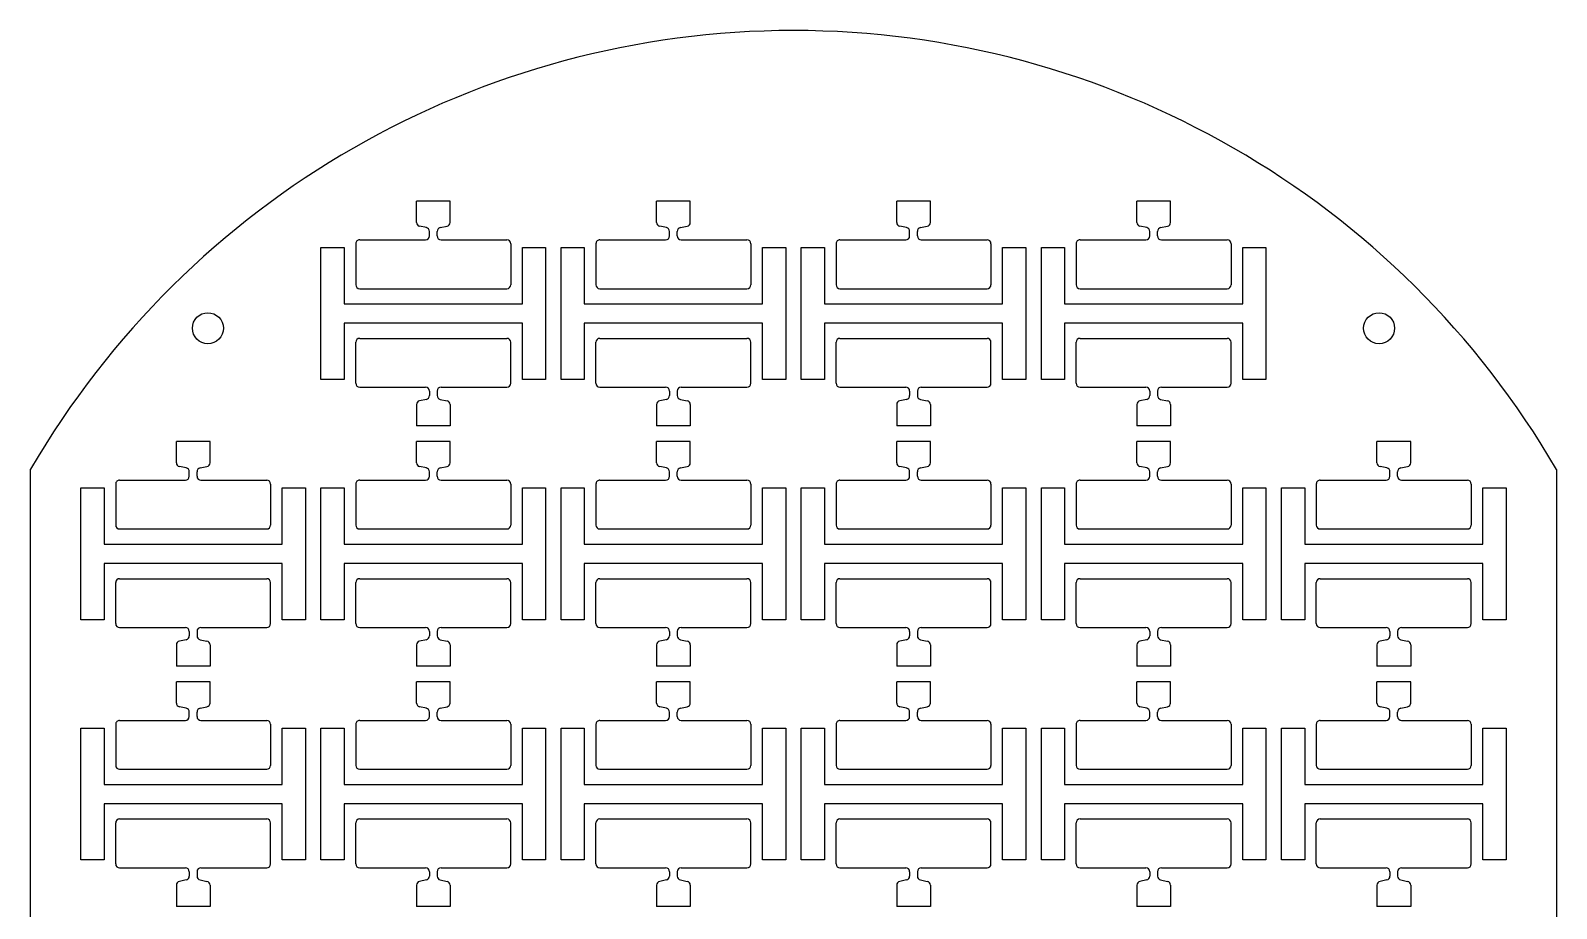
# Model space of a CAD drawing. Header units: millimetres. Extents: x 2005 to 2202, y 1694 to 1922.
# Drawn here: x 2005.4 to 2202.4, y 1808.5 to 1921.7 of the extents above; entities that cross this region are included whole.
import ezdxf

# ---------------------------------------------------------------- set-up
doc = ezdxf.new("R2010")
doc.units = ezdxf.units.MM
for name, color, linetype in [('mask_hole', 80, 'Continuous'), ('mask_outline', 10, 'Continuous'), ('mask_stencil', 30, 'Continuous')]:
    doc.layers.add(name, color=color, linetype=linetype)

msp = doc.modelspace()

# ---------------------------------------------------------------- linework, layer by layer
at = {"layer": 'mask_hole'}
for centre in [(2028.29, 1883.33), (2179.49, 1883.33)]:
    msp.add_circle(centre, 2, dxfattribs=at)
at = {"layer": 'mask_outline'}
for p, q in [((2005.39, 1750.33), (2005.39, 1865.13)), ((2202.39, 1865.11), (2202.39, 1750.34))]:
    msp.add_line(p, q, dxfattribs=at)
msp.add_arc((2103.89, 1807.73), 114, 30.2232, 149.7686, dxfattribs=at)
at = {"layer": 'mask_stencil'}
for p, q in [((2059.57, 1899.73), (2055.22, 1899.73)), ((2055.22, 1896.98), (2055.22, 1899.73)), ((2059.57, 1896.98), (2059.57, 1899.73)), ((2090.57, 1899.73), (2086.22, 1899.73)), ((2086.22, 1896.98), (2086.22, 1899.73)), ((2090.57, 1896.98), (2090.57, 1899.73)), ((2121.57, 1899.73), (2117.22, 1899.73)), ((2117.22, 1896.98), (2117.22, 1899.73)), ((2121.57, 1896.98), (2121.57, 1899.73)), ((2152.57, 1899.73), (2148.22, 1899.73)), ((2148.22, 1896.98), (2148.22, 1899.73)), ((2152.57, 1896.98), (2152.57, 1899.73)), ((2056.5, 1896.31), (2055.62, 1896.49)), ((2056.89, 1895.23), (2056.89, 1895.82)), ((2057.89, 1895.23), (2057.89, 1895.82)), ((2058.29, 1896.31), (2059.17, 1896.49)), ((2087.5, 1896.31), (2086.62, 1896.49)), ((2087.89, 1895.23), (2087.89, 1895.82)), ((2088.89, 1895.23), (2088.89, 1895.82)), ((2089.29, 1896.31), (2090.17, 1896.49)), ((2118.5, 1896.31), (2117.62, 1896.49)), ((2118.89, 1895.23), (2118.89, 1895.82)), ((2119.89, 1895.23), (2119.89, 1895.82)), ((2120.29, 1896.31), (2121.17, 1896.49)), ((2149.5, 1896.31), (2148.62, 1896.49)), ((2149.89, 1895.23), (2149.89, 1895.82)), ((2150.89, 1895.23), (2150.89, 1895.82)), ((2151.29, 1896.31), (2152.17, 1896.49)), ((2042.89, 1893.73), (2045.89, 1893.73)), ((2042.89, 1876.73), (2042.89, 1893.73)), ((2045.89, 1893.73), (2045.89, 1886.48)), ((2047.39, 1894.23), (2047.39, 1888.93)), ((2047.89, 1894.73), (2056.39, 1894.73)), ((2058.39, 1894.73), (2066.89, 1894.73)), ((2067.39, 1894.23), (2067.39, 1888.93)), ((2068.89, 1886.48), (2068.89, 1893.73)), ((2068.89, 1893.73), (2071.89, 1893.73)), ((2071.89, 1893.73), (2071.89, 1876.73)), ((2073.89, 1893.73), (2076.89, 1893.73)), ((2073.89, 1876.73), (2073.89, 1893.73)), ((2076.89, 1893.73), (2076.89, 1886.48)), ((2078.39, 1894.23), (2078.39, 1888.93)), ((2078.89, 1894.73), (2087.39, 1894.73)), ((2089.39, 1894.73), (2097.89, 1894.73)), ((2098.39, 1894.23), (2098.39, 1888.93)), ((2099.89, 1886.48), (2099.89, 1893.73)), ((2099.89, 1893.73), (2102.89, 1893.73)), ((2102.89, 1893.73), (2102.89, 1876.73)), ((2104.89, 1893.73), (2107.89, 1893.73)), ((2104.89, 1876.73), (2104.89, 1893.73)), ((2107.89, 1893.73), (2107.89, 1886.48)), ((2109.39, 1894.23), (2109.39, 1888.93)), ((2109.89, 1894.73), (2118.39, 1894.73)), ((2120.39, 1894.73), (2128.89, 1894.73)), ((2129.39, 1894.23), (2129.39, 1888.93)), ((2130.89, 1886.48), (2130.89, 1893.73)), ((2130.89, 1893.73), (2133.89, 1893.73)), ((2133.89, 1893.73), (2133.89, 1876.73)), ((2135.89, 1893.73), (2138.89, 1893.73)), ((2135.89, 1876.73), (2135.89, 1893.73)), ((2138.89, 1893.73), (2138.89, 1886.48)), ((2140.39, 1894.23), (2140.39, 1888.93)), ((2140.89, 1894.73), (2149.39, 1894.73)), ((2151.39, 1894.73), (2159.89, 1894.73)), ((2160.39, 1894.23), (2160.39, 1888.93)), ((2161.89, 1886.48), (2161.89, 1893.73)), ((2161.89, 1893.73), (2164.89, 1893.73)), ((2164.89, 1893.73), (2164.89, 1876.73)), ((2047.89, 1888.43), (2066.89, 1888.43)), ((2078.89, 1888.43), (2097.89, 1888.43)), ((2109.89, 1888.43), (2128.89, 1888.43)), ((2140.89, 1888.43), (2159.89, 1888.43)), ((2045.89, 1886.48), (2068.89, 1886.48)), ((2076.89, 1886.48), (2099.89, 1886.48)), ((2107.89, 1886.48), (2130.89, 1886.48)), ((2138.89, 1886.48), (2161.89, 1886.48)), ((2068.89, 1883.98), (2045.89, 1883.98)), ((2045.89, 1883.98), (2045.89, 1876.73)), ((2068.89, 1876.73), (2068.89, 1883.98)), ((2099.89, 1883.98), (2076.89, 1883.98)), ((2076.89, 1883.98), (2076.89, 1876.73)), ((2099.89, 1876.73), (2099.89, 1883.98)), ((2130.89, 1883.98), (2107.89, 1883.98)), ((2107.89, 1883.98), (2107.89, 1876.73)), ((2130.89, 1876.73), (2130.89, 1883.98)), ((2161.89, 1883.98), (2138.89, 1883.98)), ((2138.89, 1883.98), (2138.89, 1876.73)), ((2161.89, 1876.73), (2161.89, 1883.98)), ((2047.39, 1876.22), (2047.39, 1881.52)), ((2047.89, 1882.02), (2066.89, 1882.02)), ((2067.39, 1876.22), (2067.39, 1881.52)), ((2078.39, 1876.22), (2078.39, 1881.52)), ((2078.89, 1882.02), (2097.89, 1882.02)), ((2098.39, 1876.22), (2098.39, 1881.52)), ((2109.39, 1876.22), (2109.39, 1881.52)), ((2109.89, 1882.02), (2128.89, 1882.02)), ((2129.39, 1876.22), (2129.39, 1881.52)), ((2140.39, 1876.22), (2140.39, 1881.52)), ((2140.89, 1882.02), (2159.89, 1882.02)), ((2160.39, 1876.22), (2160.39, 1881.52)), ((2045.89, 1876.73), (2042.89, 1876.73)), ((2047.89, 1875.72), (2056.39, 1875.72)), ((2058.39, 1875.72), (2066.89, 1875.72)), ((2071.89, 1876.73), (2068.89, 1876.73)), ((2076.89, 1876.73), (2073.89, 1876.73)), ((2078.89, 1875.72), (2087.39, 1875.72)), ((2089.39, 1875.72), (2097.89, 1875.72)), ((2102.89, 1876.73), (2099.89, 1876.73)), ((2107.89, 1876.73), (2104.89, 1876.73)), ((2109.89, 1875.72), (2118.39, 1875.72)), ((2120.39, 1875.72), (2128.89, 1875.72)), ((2133.89, 1876.73), (2130.89, 1876.73)), ((2138.89, 1876.73), (2135.89, 1876.73)), ((2140.89, 1875.72), (2149.39, 1875.72)), ((2151.39, 1875.72), (2159.89, 1875.72)), ((2164.89, 1876.73), (2161.89, 1876.73)), ((2055.22, 1873.48), (2055.22, 1870.73)), ((2056.5, 1874.15), (2055.62, 1873.97)), ((2056.89, 1875.22), (2056.89, 1874.64)), ((2057.89, 1875.22), (2057.89, 1874.64)), ((2058.29, 1874.15), (2059.17, 1873.97)), ((2059.57, 1873.48), (2059.57, 1870.73)), ((2086.22, 1873.48), (2086.22, 1870.73)), ((2087.5, 1874.15), (2086.62, 1873.97)), ((2087.89, 1875.22), (2087.89, 1874.64)), ((2088.89, 1875.22), (2088.89, 1874.64)), ((2089.29, 1874.15), (2090.17, 1873.97)), ((2090.57, 1873.48), (2090.57, 1870.73)), ((2117.22, 1873.48), (2117.22, 1870.73)), ((2118.5, 1874.15), (2117.62, 1873.97)), ((2118.89, 1875.22), (2118.89, 1874.64)), ((2119.89, 1875.22), (2119.89, 1874.64)), ((2120.29, 1874.15), (2121.17, 1873.97)), ((2121.57, 1873.48), (2121.57, 1870.73)), ((2148.22, 1873.48), (2148.22, 1870.73)), ((2149.5, 1874.15), (2148.62, 1873.97)), ((2149.89, 1875.22), (2149.89, 1874.64)), ((2150.89, 1875.22), (2150.89, 1874.64)), ((2151.29, 1874.15), (2152.17, 1873.97)), ((2152.57, 1873.48), (2152.57, 1870.73)), ((2059.57, 1870.73), (2055.22, 1870.73)), ((2090.57, 1870.73), (2086.22, 1870.73)), ((2121.57, 1870.73), (2117.22, 1870.73)), ((2152.57, 1870.73), (2148.22, 1870.73)), ((2028.57, 1868.73), (2024.22, 1868.73)), ((2024.22, 1865.98), (2024.22, 1868.73)), ((2028.57, 1865.98), (2028.57, 1868.73)), ((2059.57, 1868.73), (2055.22, 1868.73)), ((2055.22, 1865.98), (2055.22, 1868.73)), ((2059.57, 1865.98), (2059.57, 1868.73)), ((2090.57, 1868.73), (2086.22, 1868.73)), ((2086.22, 1865.98), (2086.22, 1868.73)), ((2090.57, 1865.98), (2090.57, 1868.73)), ((2121.57, 1868.73), (2117.22, 1868.73)), ((2117.22, 1865.98), (2117.22, 1868.73)), ((2121.57, 1865.98), (2121.57, 1868.73)), ((2152.57, 1868.73), (2148.22, 1868.73)), ((2148.22, 1865.98), (2148.22, 1868.73)), ((2152.57, 1865.98), (2152.57, 1868.73)), ((2183.57, 1868.73), (2179.22, 1868.73)), ((2179.22, 1865.98), (2179.22, 1868.73)), ((2183.57, 1865.98), (2183.57, 1868.73)), ((2016.89, 1863.73), (2025.39, 1863.73)), ((2025.5, 1865.31), (2024.62, 1865.49)), ((2025.89, 1864.23), (2025.89, 1864.82)), ((2026.89, 1864.23), (2026.89, 1864.82)), ((2027.29, 1865.31), (2028.17, 1865.49)), ((2027.39, 1863.73), (2035.89, 1863.73)), ((2047.89, 1863.73), (2056.39, 1863.73)), ((2056.5, 1865.31), (2055.62, 1865.49)), ((2056.89, 1864.23), (2056.89, 1864.82)), ((2057.89, 1864.23), (2057.89, 1864.82)), ((2058.29, 1865.31), (2059.17, 1865.49)), ((2058.39, 1863.73), (2066.89, 1863.73)), ((2078.89, 1863.73), (2087.39, 1863.73)), ((2087.5, 1865.31), (2086.62, 1865.49)), ((2087.89, 1864.23), (2087.89, 1864.82)), ((2088.89, 1864.23), (2088.89, 1864.82)), ((2089.29, 1865.31), (2090.17, 1865.49)), ((2089.39, 1863.73), (2097.89, 1863.73)), ((2109.89, 1863.73), (2118.39, 1863.73)), ((2118.5, 1865.31), (2117.62, 1865.49)), ((2118.89, 1864.23), (2118.89, 1864.82)), ((2119.89, 1864.23), (2119.89, 1864.82)), ((2120.29, 1865.31), (2121.17, 1865.49)), ((2120.39, 1863.73), (2128.89, 1863.73)), ((2140.89, 1863.73), (2149.39, 1863.73)), ((2149.5, 1865.31), (2148.62, 1865.49)), ((2149.89, 1864.23), (2149.89, 1864.82)), ((2150.89, 1864.23), (2150.89, 1864.82)), ((2151.29, 1865.31), (2152.17, 1865.49)), ((2151.39, 1863.73), (2159.89, 1863.73)), ((2171.89, 1863.73), (2180.39, 1863.73)), ((2180.5, 1865.31), (2179.62, 1865.49)), ((2180.89, 1864.23), (2180.89, 1864.82)), ((2181.89, 1864.23), (2181.89, 1864.82)), ((2182.29, 1865.31), (2183.17, 1865.49)), ((2182.39, 1863.73), (2190.89, 1863.73)), ((2011.89, 1862.73), (2014.89, 1862.73)), ((2011.89, 1845.73), (2011.89, 1862.73)), ((2014.89, 1862.73), (2014.89, 1855.48)), ((2016.39, 1863.23), (2016.39, 1857.93)), ((2036.39, 1863.23), (2036.39, 1857.93)), ((2037.89, 1855.48), (2037.89, 1862.73)), ((2037.89, 1862.73), (2040.89, 1862.73)), ((2040.89, 1862.73), (2040.89, 1845.73)), ((2042.89, 1862.73), (2045.89, 1862.73)), ((2042.89, 1845.73), (2042.89, 1862.73)), ((2045.89, 1862.73), (2045.89, 1855.48)), ((2047.39, 1863.23), (2047.39, 1857.93)), ((2067.39, 1863.23), (2067.39, 1857.93)), ((2068.89, 1855.48), (2068.89, 1862.73)), ((2068.89, 1862.73), (2071.89, 1862.73)), ((2071.89, 1862.73), (2071.89, 1845.73)), ((2073.89, 1862.73), (2076.89, 1862.73)), ((2073.89, 1845.73), (2073.89, 1862.73)), ((2076.89, 1862.73), (2076.89, 1855.48)), ((2078.39, 1863.23), (2078.39, 1857.93)), ((2098.39, 1863.23), (2098.39, 1857.93)), ((2099.89, 1855.48), (2099.89, 1862.73)), ((2099.89, 1862.73), (2102.89, 1862.73)), ((2102.89, 1862.73), (2102.89, 1845.73)), ((2104.89, 1862.73), (2107.89, 1862.73)), ((2104.89, 1845.73), (2104.89, 1862.73)), ((2107.89, 1862.73), (2107.89, 1855.48)), ((2109.39, 1863.23), (2109.39, 1857.93)), ((2129.39, 1863.23), (2129.39, 1857.93)), ((2130.89, 1855.48), (2130.89, 1862.73)), ((2130.89, 1862.73), (2133.89, 1862.73)), ((2133.89, 1862.73), (2133.89, 1845.73)), ((2135.89, 1862.73), (2138.89, 1862.73)), ((2135.89, 1845.73), (2135.89, 1862.73)), ((2138.89, 1862.73), (2138.89, 1855.48)), ((2140.39, 1863.23), (2140.39, 1857.93)), ((2160.39, 1863.23), (2160.39, 1857.93)), ((2161.89, 1855.48), (2161.89, 1862.73)), ((2161.89, 1862.73), (2164.89, 1862.73)), ((2164.89, 1862.73), (2164.89, 1845.73)), ((2166.89, 1862.73), (2169.89, 1862.73)), ((2166.89, 1845.73), (2166.89, 1862.73)), ((2169.89, 1862.73), (2169.89, 1855.48)), ((2171.39, 1863.23), (2171.39, 1857.93)), ((2191.39, 1863.23), (2191.39, 1857.93)), ((2192.89, 1855.48), (2192.89, 1862.73)), ((2192.89, 1862.73), (2195.89, 1862.73)), ((2195.89, 1862.73), (2195.89, 1845.73)), ((2016.89, 1857.43), (2035.89, 1857.43)), ((2047.89, 1857.43), (2066.89, 1857.43)), ((2078.89, 1857.43), (2097.89, 1857.43)), ((2109.89, 1857.43), (2128.89, 1857.43)), ((2140.89, 1857.43), (2159.89, 1857.43)), ((2171.89, 1857.43), (2190.89, 1857.43)), ((2014.89, 1855.48), (2037.89, 1855.48)), ((2045.89, 1855.48), (2068.89, 1855.48)), ((2076.89, 1855.48), (2099.89, 1855.48)), ((2107.89, 1855.48), (2130.89, 1855.48)), ((2138.89, 1855.48), (2161.89, 1855.48)), ((2169.89, 1855.48), (2192.89, 1855.48)), ((2037.89, 1852.98), (2014.89, 1852.98)), ((2014.89, 1852.98), (2014.89, 1845.73)), ((2037.89, 1845.73), (2037.89, 1852.98)), ((2068.89, 1852.98), (2045.89, 1852.98)), ((2045.89, 1852.98), (2045.89, 1845.73)), ((2068.89, 1845.73), (2068.89, 1852.98)), ((2099.89, 1852.98), (2076.89, 1852.98)), ((2076.89, 1852.98), (2076.89, 1845.73)), ((2099.89, 1845.73), (2099.89, 1852.98)), ((2130.89, 1852.98), (2107.89, 1852.98)), ((2107.89, 1852.98), (2107.89, 1845.73)), ((2130.89, 1845.73), (2130.89, 1852.98)), ((2161.89, 1852.98), (2138.89, 1852.98)), ((2138.89, 1852.98), (2138.89, 1845.73)), ((2161.89, 1845.73), (2161.89, 1852.98)), ((2192.89, 1852.98), (2169.89, 1852.98)), ((2169.89, 1852.98), (2169.89, 1845.73)), ((2192.89, 1845.73), (2192.89, 1852.98)), ((2016.39, 1845.22), (2016.39, 1850.52)), ((2016.89, 1851.02), (2035.89, 1851.02)), ((2036.39, 1845.22), (2036.39, 1850.52)), ((2047.39, 1845.22), (2047.39, 1850.52)), ((2047.89, 1851.02), (2066.89, 1851.02)), ((2067.39, 1845.22), (2067.39, 1850.52)), ((2078.39, 1845.22), (2078.39, 1850.52)), ((2078.89, 1851.02), (2097.89, 1851.02)), ((2098.39, 1845.22), (2098.39, 1850.52)), ((2109.39, 1845.22), (2109.39, 1850.52)), ((2109.89, 1851.02), (2128.89, 1851.02)), ((2129.39, 1845.22), (2129.39, 1850.52)), ((2140.39, 1845.22), (2140.39, 1850.52)), ((2140.89, 1851.02), (2159.89, 1851.02)), ((2160.39, 1845.22), (2160.39, 1850.52)), ((2171.39, 1845.22), (2171.39, 1850.52)), ((2171.89, 1851.02), (2190.89, 1851.02)), ((2191.39, 1845.22), (2191.39, 1850.52)), ((2014.89, 1845.73), (2011.89, 1845.73)), ((2016.89, 1844.72), (2025.39, 1844.72)), ((2025.89, 1844.22), (2025.89, 1843.64)), ((2026.89, 1844.22), (2026.89, 1843.64)), ((2027.39, 1844.72), (2035.89, 1844.72)), ((2040.89, 1845.73), (2037.89, 1845.73)), ((2045.89, 1845.73), (2042.89, 1845.73)), ((2047.89, 1844.72), (2056.39, 1844.72)), ((2056.89, 1844.22), (2056.89, 1843.64)), ((2057.89, 1844.22), (2057.89, 1843.64)), ((2058.39, 1844.72), (2066.89, 1844.72)), ((2071.89, 1845.73), (2068.89, 1845.73)), ((2076.89, 1845.73), (2073.89, 1845.73)), ((2078.89, 1844.72), (2087.39, 1844.72)), ((2087.89, 1844.22), (2087.89, 1843.64)), ((2088.89, 1844.22), (2088.89, 1843.64)), ((2089.39, 1844.72), (2097.89, 1844.72)), ((2102.89, 1845.73), (2099.89, 1845.73)), ((2107.89, 1845.73), (2104.89, 1845.73)), ((2109.89, 1844.72), (2118.39, 1844.72)), ((2118.89, 1844.22), (2118.89, 1843.64)), ((2119.89, 1844.22), (2119.89, 1843.64)), ((2120.39, 1844.72), (2128.89, 1844.72)), ((2133.89, 1845.73), (2130.89, 1845.73)), ((2138.89, 1845.73), (2135.89, 1845.73)), ((2140.89, 1844.72), (2149.39, 1844.72)), ((2149.89, 1844.22), (2149.89, 1843.64)), ((2150.89, 1844.22), (2150.89, 1843.64)), ((2151.39, 1844.72), (2159.89, 1844.72)), ((2164.89, 1845.73), (2161.89, 1845.73)), ((2169.89, 1845.73), (2166.89, 1845.73)), ((2171.89, 1844.72), (2180.39, 1844.72)), ((2180.89, 1844.22), (2180.89, 1843.64)), ((2181.89, 1844.22), (2181.89, 1843.64)), ((2182.39, 1844.72), (2190.89, 1844.72)), ((2195.89, 1845.73), (2192.89, 1845.73)), ((2024.22, 1842.48), (2024.22, 1839.73)), ((2025.5, 1843.15), (2024.62, 1842.97)), ((2027.29, 1843.15), (2028.17, 1842.97)), ((2028.57, 1842.48), (2028.57, 1839.73)), ((2055.22, 1842.48), (2055.22, 1839.73)), ((2056.5, 1843.15), (2055.62, 1842.97)), ((2058.29, 1843.15), (2059.17, 1842.97)), ((2059.57, 1842.48), (2059.57, 1839.73)), ((2086.22, 1842.48), (2086.22, 1839.73)), ((2087.5, 1843.15), (2086.62, 1842.97)), ((2089.29, 1843.15), (2090.17, 1842.97)), ((2090.57, 1842.48), (2090.57, 1839.73)), ((2117.22, 1842.48), (2117.22, 1839.73)), ((2118.5, 1843.15), (2117.62, 1842.97)), ((2120.29, 1843.15), (2121.17, 1842.97)), ((2121.57, 1842.48), (2121.57, 1839.73)), ((2148.22, 1842.48), (2148.22, 1839.73)), ((2149.5, 1843.15), (2148.62, 1842.97)), ((2151.29, 1843.15), (2152.17, 1842.97)), ((2152.57, 1842.48), (2152.57, 1839.73)), ((2179.22, 1842.48), (2179.22, 1839.73)), ((2180.5, 1843.15), (2179.62, 1842.97)), ((2182.29, 1843.15), (2183.17, 1842.97)), ((2183.57, 1842.48), (2183.57, 1839.73)), ((2028.57, 1839.73), (2024.22, 1839.73)), ((2059.57, 1839.73), (2055.22, 1839.73)), ((2090.57, 1839.73), (2086.22, 1839.73)), ((2121.57, 1839.73), (2117.22, 1839.73)), ((2152.57, 1839.73), (2148.22, 1839.73)), ((2183.57, 1839.73), (2179.22, 1839.73)), ((2028.57, 1837.73), (2024.22, 1837.73)), ((2024.22, 1834.98), (2024.22, 1837.73)), ((2028.57, 1834.98), (2028.57, 1837.73)), ((2059.57, 1837.73), (2055.22, 1837.73)), ((2055.22, 1834.98), (2055.22, 1837.73)), ((2059.57, 1834.98), (2059.57, 1837.73)), ((2090.57, 1837.73), (2086.22, 1837.73)), ((2086.22, 1834.98), (2086.22, 1837.73)), ((2090.57, 1834.98), (2090.57, 1837.73)), ((2121.57, 1837.73), (2117.22, 1837.73)), ((2117.22, 1834.98), (2117.22, 1837.73)), ((2121.57, 1834.98), (2121.57, 1837.73)), ((2152.57, 1837.73), (2148.22, 1837.73)), ((2148.22, 1834.98), (2148.22, 1837.73)), ((2152.57, 1834.98), (2152.57, 1837.73)), ((2183.57, 1837.73), (2179.22, 1837.73)), ((2179.22, 1834.98), (2179.22, 1837.73)), ((2183.57, 1834.98), (2183.57, 1837.73)), ((2025.5, 1834.31), (2024.62, 1834.49)), ((2027.29, 1834.31), (2028.17, 1834.49)), ((2056.5, 1834.31), (2055.62, 1834.49)), ((2058.29, 1834.31), (2059.17, 1834.49)), ((2087.5, 1834.31), (2086.62, 1834.49)), ((2089.29, 1834.31), (2090.17, 1834.49)), ((2118.5, 1834.31), (2117.62, 1834.49)), ((2120.29, 1834.31), (2121.17, 1834.49)), ((2149.5, 1834.31), (2148.62, 1834.49)), ((2151.29, 1834.31), (2152.17, 1834.49)), ((2180.5, 1834.31), (2179.62, 1834.49)), ((2182.29, 1834.31), (2183.17, 1834.49)), ((2016.39, 1832.23), (2016.39, 1826.93)), ((2016.89, 1832.73), (2025.39, 1832.73)), ((2025.89, 1833.23), (2025.89, 1833.82)), ((2026.89, 1833.23), (2026.89, 1833.82)), ((2027.39, 1832.73), (2035.89, 1832.73)), ((2036.39, 1832.23), (2036.39, 1826.93)), ((2047.39, 1832.23), (2047.39, 1826.93)), ((2047.89, 1832.73), (2056.39, 1832.73)), ((2056.89, 1833.23), (2056.89, 1833.82)), ((2057.89, 1833.23), (2057.89, 1833.82)), ((2058.39, 1832.73), (2066.89, 1832.73)), ((2067.39, 1832.23), (2067.39, 1826.93)), ((2078.39, 1832.23), (2078.39, 1826.93)), ((2078.89, 1832.73), (2087.39, 1832.73)), ((2087.89, 1833.23), (2087.89, 1833.82)), ((2088.89, 1833.23), (2088.89, 1833.82)), ((2089.39, 1832.73), (2097.89, 1832.73)), ((2098.39, 1832.23), (2098.39, 1826.93)), ((2109.39, 1832.23), (2109.39, 1826.93)), ((2109.89, 1832.73), (2118.39, 1832.73)), ((2118.89, 1833.23), (2118.89, 1833.82)), ((2119.89, 1833.23), (2119.89, 1833.82)), ((2120.39, 1832.73), (2128.89, 1832.73)), ((2129.39, 1832.23), (2129.39, 1826.93)), ((2140.39, 1832.23), (2140.39, 1826.93)), ((2140.89, 1832.73), (2149.39, 1832.73)), ((2149.89, 1833.23), (2149.89, 1833.82)), ((2150.89, 1833.23), (2150.89, 1833.82)), ((2151.39, 1832.73), (2159.89, 1832.73)), ((2160.39, 1832.23), (2160.39, 1826.93)), ((2171.39, 1832.23), (2171.39, 1826.93)), ((2171.89, 1832.73), (2180.39, 1832.73)), ((2180.89, 1833.23), (2180.89, 1833.82)), ((2181.89, 1833.23), (2181.89, 1833.82)), ((2182.39, 1832.73), (2190.89, 1832.73)), ((2191.39, 1832.23), (2191.39, 1826.93)), ((2011.89, 1831.73), (2014.89, 1831.73)), ((2011.89, 1814.73), (2011.89, 1831.73)), ((2014.89, 1831.73), (2014.89, 1824.48)), ((2037.89, 1824.48), (2037.89, 1831.73)), ((2037.89, 1831.73), (2040.89, 1831.73)), ((2040.89, 1831.73), (2040.89, 1814.73)), ((2042.89, 1831.73), (2045.89, 1831.73)), ((2042.89, 1814.73), (2042.89, 1831.73)), ((2045.89, 1831.73), (2045.89, 1824.48)), ((2068.89, 1824.48), (2068.89, 1831.73)), ((2068.89, 1831.73), (2071.89, 1831.73)), ((2071.89, 1831.73), (2071.89, 1814.73)), ((2073.89, 1831.73), (2076.89, 1831.73)), ((2073.89, 1814.73), (2073.89, 1831.73)), ((2076.89, 1831.73), (2076.89, 1824.48)), ((2099.89, 1824.48), (2099.89, 1831.73)), ((2099.89, 1831.73), (2102.89, 1831.73)), ((2102.89, 1831.73), (2102.89, 1814.73)), ((2104.89, 1831.73), (2107.89, 1831.73)), ((2104.89, 1814.73), (2104.89, 1831.73)), ((2107.89, 1831.73), (2107.89, 1824.48)), ((2130.89, 1824.48), (2130.89, 1831.73)), ((2130.89, 1831.73), (2133.89, 1831.73)), ((2133.89, 1831.73), (2133.89, 1814.73)), ((2135.89, 1831.73), (2138.89, 1831.73)), ((2135.89, 1814.73), (2135.89, 1831.73)), ((2138.89, 1831.73), (2138.89, 1824.48)), ((2161.89, 1824.48), (2161.89, 1831.73)), ((2161.89, 1831.73), (2164.89, 1831.73)), ((2164.89, 1831.73), (2164.89, 1814.73)), ((2166.89, 1831.73), (2169.89, 1831.73)), ((2166.89, 1814.73), (2166.89, 1831.73)), ((2169.89, 1831.73), (2169.89, 1824.48)), ((2192.89, 1824.48), (2192.89, 1831.73)), ((2192.89, 1831.73), (2195.89, 1831.73)), ((2195.89, 1831.73), (2195.89, 1814.73)), ((2016.89, 1826.43), (2035.89, 1826.43)), ((2047.89, 1826.43), (2066.89, 1826.43)), ((2078.89, 1826.43), (2097.89, 1826.43)), ((2109.89, 1826.43), (2128.89, 1826.43)), ((2140.89, 1826.43), (2159.89, 1826.43)), ((2171.89, 1826.43), (2190.89, 1826.43)), ((2014.89, 1824.48), (2037.89, 1824.48)), ((2045.89, 1824.48), (2068.89, 1824.48)), ((2076.89, 1824.48), (2099.89, 1824.48)), ((2107.89, 1824.48), (2130.89, 1824.48)), ((2138.89, 1824.48), (2161.89, 1824.48)), ((2169.89, 1824.48), (2192.89, 1824.48)), ((2037.89, 1821.98), (2014.89, 1821.98)), ((2014.89, 1821.98), (2014.89, 1814.73)), ((2037.89, 1814.73), (2037.89, 1821.98)), ((2068.89, 1821.98), (2045.89, 1821.98)), ((2045.89, 1821.98), (2045.89, 1814.73)), ((2068.89, 1814.73), (2068.89, 1821.98)), ((2099.89, 1821.98), (2076.89, 1821.98)), ((2076.89, 1821.98), (2076.89, 1814.73)), ((2099.89, 1814.73), (2099.89, 1821.98)), ((2130.89, 1821.98), (2107.89, 1821.98)), ((2107.89, 1821.98), (2107.89, 1814.73)), ((2130.89, 1814.73), (2130.89, 1821.98)), ((2161.89, 1821.98), (2138.89, 1821.98)), ((2138.89, 1821.98), (2138.89, 1814.73)), ((2161.89, 1814.73), (2161.89, 1821.98)), ((2192.89, 1821.98), (2169.89, 1821.98)), ((2169.89, 1821.98), (2169.89, 1814.73)), ((2192.89, 1814.73), (2192.89, 1821.98)), ((2016.39, 1814.22), (2016.39, 1819.52)), ((2016.89, 1820.02), (2035.89, 1820.02)), ((2036.39, 1814.22), (2036.39, 1819.52)), ((2047.39, 1814.22), (2047.39, 1819.52)), ((2047.89, 1820.02), (2066.89, 1820.02)), ((2067.39, 1814.22), (2067.39, 1819.52)), ((2078.39, 1814.22), (2078.39, 1819.52)), ((2078.89, 1820.02), (2097.89, 1820.02)), ((2098.39, 1814.22), (2098.39, 1819.52)), ((2109.39, 1814.22), (2109.39, 1819.52)), ((2109.89, 1820.02), (2128.89, 1820.02)), ((2129.39, 1814.22), (2129.39, 1819.52)), ((2140.39, 1814.22), (2140.39, 1819.52)), ((2140.89, 1820.02), (2159.89, 1820.02)), ((2160.39, 1814.22), (2160.39, 1819.52)), ((2171.39, 1814.22), (2171.39, 1819.52)), ((2171.89, 1820.02), (2190.89, 1820.02)), ((2191.39, 1814.22), (2191.39, 1819.52)), ((2014.89, 1814.73), (2011.89, 1814.73)), ((2040.89, 1814.73), (2037.89, 1814.73)), ((2045.89, 1814.73), (2042.89, 1814.73)), ((2071.89, 1814.73), (2068.89, 1814.73)), ((2076.89, 1814.73), (2073.89, 1814.73)), ((2102.89, 1814.73), (2099.89, 1814.73)), ((2107.89, 1814.73), (2104.89, 1814.73)), ((2133.89, 1814.73), (2130.89, 1814.73)), ((2138.89, 1814.73), (2135.89, 1814.73)), ((2164.89, 1814.73), (2161.89, 1814.73)), ((2169.89, 1814.73), (2166.89, 1814.73)), ((2195.89, 1814.73), (2192.89, 1814.73)), ((2016.89, 1813.72), (2025.39, 1813.72)), ((2025.89, 1813.22), (2025.89, 1812.64)), ((2026.89, 1813.22), (2026.89, 1812.64)), ((2027.39, 1813.72), (2035.89, 1813.72)), ((2047.89, 1813.72), (2056.39, 1813.72)), ((2056.89, 1813.22), (2056.89, 1812.64)), ((2057.89, 1813.22), (2057.89, 1812.64)), ((2058.39, 1813.72), (2066.89, 1813.72)), ((2078.89, 1813.72), (2087.39, 1813.72)), ((2087.89, 1813.22), (2087.89, 1812.64)), ((2088.89, 1813.22), (2088.89, 1812.64)), ((2089.39, 1813.72), (2097.89, 1813.72)), ((2109.89, 1813.72), (2118.39, 1813.72)), ((2118.89, 1813.22), (2118.89, 1812.64)), ((2119.89, 1813.22), (2119.89, 1812.64)), ((2120.39, 1813.72), (2128.89, 1813.72)), ((2140.89, 1813.72), (2149.39, 1813.72)), ((2149.89, 1813.22), (2149.89, 1812.64)), ((2150.89, 1813.22), (2150.89, 1812.64)), ((2151.39, 1813.72), (2159.89, 1813.72)), ((2171.89, 1813.72), (2180.39, 1813.72)), ((2180.89, 1813.22), (2180.89, 1812.64)), ((2181.89, 1813.22), (2181.89, 1812.64)), ((2182.39, 1813.72), (2190.89, 1813.72)), ((2024.22, 1811.48), (2024.22, 1808.73)), ((2025.5, 1812.15), (2024.62, 1811.97)), ((2027.29, 1812.15), (2028.17, 1811.97)), ((2028.57, 1811.48), (2028.57, 1808.73)), ((2055.22, 1811.48), (2055.22, 1808.73)), ((2056.5, 1812.15), (2055.62, 1811.97)), ((2058.29, 1812.15), (2059.17, 1811.97)), ((2059.57, 1811.48), (2059.57, 1808.73)), ((2086.22, 1811.48), (2086.22, 1808.73)), ((2087.5, 1812.15), (2086.62, 1811.97)), ((2089.29, 1812.15), (2090.17, 1811.97)), ((2090.57, 1811.48), (2090.57, 1808.73)), ((2117.22, 1811.48), (2117.22, 1808.73)), ((2118.5, 1812.15), (2117.62, 1811.97)), ((2120.29, 1812.15), (2121.17, 1811.97)), ((2121.57, 1811.48), (2121.57, 1808.73)), ((2148.22, 1811.48), (2148.22, 1808.73)), ((2149.5, 1812.15), (2148.62, 1811.97)), ((2151.29, 1812.15), (2152.17, 1811.97)), ((2152.57, 1811.48), (2152.57, 1808.73)), ((2179.22, 1811.48), (2179.22, 1808.73)), ((2180.5, 1812.15), (2179.62, 1811.97)), ((2182.29, 1812.15), (2183.17, 1811.97)), ((2183.57, 1811.48), (2183.57, 1808.73)), ((2028.57, 1808.73), (2024.22, 1808.73)), ((2059.57, 1808.73), (2055.22, 1808.73)), ((2090.57, 1808.73), (2086.22, 1808.73)), ((2121.57, 1808.73), (2117.22, 1808.73)), ((2152.57, 1808.73), (2148.22, 1808.73)), ((2183.57, 1808.73), (2179.22, 1808.73))]:
    msp.add_line(p, q, dxfattribs=at)
for centre, start, end in [((2055.72, 1896.98), 179.9999, 258.3426), ((2056.39, 1895.23), 269.9999, 359.9999), ((2056.39, 1895.82), 359.9999, 78.3426), ((2058.39, 1895.82), 101.6571, 179.9986), ((2058.39, 1895.23), 179.9999, 269.9999), ((2059.07, 1896.98), 281.6571, 359.9999), ((2086.72, 1896.98), 179.9999, 258.3426), ((2087.39, 1895.23), 269.9999, 359.9999), ((2087.39, 1895.82), 359.9999, 78.3426), ((2089.39, 1895.82), 101.6571, 179.9986), ((2089.39, 1895.23), 179.9999, 269.9999), ((2090.07, 1896.98), 281.6571, 359.9999), ((2117.72, 1896.98), 179.9999, 258.3426), ((2118.39, 1895.23), 269.9999, 359.9999), ((2118.39, 1895.82), 359.9999, 78.3426), ((2120.39, 1895.82), 101.6571, 179.9986), ((2120.39, 1895.23), 179.9999, 269.9999), ((2121.07, 1896.98), 281.6571, 359.9999), ((2148.72, 1896.98), 179.9999, 258.3426), ((2149.39, 1895.23), 269.9999, 359.9999), ((2149.39, 1895.82), 359.9999, 78.3426), ((2151.39, 1895.82), 101.6571, 179.9986), ((2151.39, 1895.23), 179.9999, 269.9999), ((2152.07, 1896.98), 281.6571, 359.9999), ((2047.89, 1894.23), 89.9999, 179.9999), ((2066.89, 1894.23), 359.9999, 89.9999), ((2078.89, 1894.23), 89.9999, 179.9999), ((2097.89, 1894.23), 359.9999, 89.9999), ((2109.89, 1894.23), 89.9999, 179.9999), ((2128.89, 1894.23), 359.9999, 89.9999), ((2140.89, 1894.23), 89.9999, 179.9999), ((2159.89, 1894.23), 359.9999, 89.9999), ((2047.89, 1888.93), 179.9999, 269.9999), ((2066.89, 1888.93), 269.9999, 359.9999), ((2078.89, 1888.93), 179.9999, 269.9999), ((2097.89, 1888.93), 269.9999, 359.9999), ((2109.89, 1888.93), 179.9999, 269.9999), ((2128.89, 1888.93), 269.9999, 359.9999), ((2140.89, 1888.93), 179.9999, 269.9999), ((2159.89, 1888.93), 269.9999, 359.9999), ((2047.89, 1881.52), 90, 180), ((2066.89, 1881.52), 0, 90), ((2078.89, 1881.52), 90, 180), ((2097.89, 1881.52), 0, 90), ((2109.89, 1881.52), 90, 180), ((2128.89, 1881.52), 0, 90), ((2140.89, 1881.52), 90, 180), ((2159.89, 1881.52), 0, 90), ((2047.89, 1876.22), 180, 270), ((2056.39, 1875.22), 0, 90), ((2058.39, 1875.22), 90, 180), ((2066.89, 1876.22), 270, 0), ((2078.89, 1876.22), 180, 270), ((2087.39, 1875.22), 0, 90), ((2089.39, 1875.22), 90, 180), ((2097.89, 1876.22), 270, 0), ((2109.89, 1876.22), 180, 270), ((2118.39, 1875.22), 0, 90), ((2120.39, 1875.22), 90, 180), ((2128.89, 1876.22), 270, 0), ((2140.89, 1876.22), 180, 270), ((2149.39, 1875.22), 0, 90), ((2151.39, 1875.22), 90, 180), ((2159.89, 1876.22), 270, 0), ((2055.72, 1873.48), 101.6572, 180), ((2056.39, 1874.64), 281.6572, 0), ((2058.39, 1874.64), 180.0012, 258.3428), ((2059.07, 1873.48), 0, 78.3428), ((2086.72, 1873.48), 101.6572, 180), ((2087.39, 1874.64), 281.6572, 0), ((2089.39, 1874.64), 180.0012, 258.3428), ((2090.07, 1873.48), 0, 78.3428), ((2117.72, 1873.48), 101.6572, 180), ((2118.39, 1874.64), 281.6572, 0), ((2120.39, 1874.64), 180.0012, 258.3428), ((2121.07, 1873.48), 0, 78.3428), ((2148.72, 1873.48), 101.6572, 180), ((2149.39, 1874.64), 281.6572, 0), ((2151.39, 1874.64), 180.0012, 258.3428), ((2152.07, 1873.48), 0, 78.3428), ((2024.72, 1865.98), 179.9999, 258.3426), ((2028.07, 1865.98), 281.6571, 359.9999), ((2055.72, 1865.98), 179.9999, 258.3426), ((2059.07, 1865.98), 281.6571, 359.9999), ((2086.72, 1865.98), 179.9999, 258.3426), ((2090.07, 1865.98), 281.6571, 359.9999), ((2117.72, 1865.98), 179.9999, 258.3426), ((2121.07, 1865.98), 281.6571, 359.9999), ((2148.72, 1865.98), 179.9999, 258.3426), ((2152.07, 1865.98), 281.6571, 359.9999), ((2179.72, 1865.98), 179.9999, 258.3426), ((2183.07, 1865.98), 281.6571, 359.9999), ((2016.89, 1863.23), 89.9999, 179.9999), ((2025.39, 1864.23), 269.9999, 359.9999), ((2025.39, 1864.82), 359.9999, 78.3426), ((2027.39, 1864.82), 101.6571, 179.9986), ((2027.39, 1864.23), 179.9999, 269.9999), ((2035.89, 1863.23), 359.9999, 89.9999), ((2047.89, 1863.23), 89.9999, 179.9999), ((2056.39, 1864.23), 269.9999, 359.9999), ((2056.39, 1864.82), 359.9999, 78.3426), ((2058.39, 1864.82), 101.6571, 179.9986), ((2058.39, 1864.23), 179.9999, 269.9999), ((2066.89, 1863.23), 359.9999, 89.9999), ((2078.89, 1863.23), 89.9999, 179.9999), ((2087.39, 1864.23), 269.9999, 359.9999), ((2087.39, 1864.82), 359.9999, 78.3426), ((2089.39, 1864.82), 101.6571, 179.9986), ((2089.39, 1864.23), 179.9999, 269.9999), ((2097.89, 1863.23), 359.9999, 89.9999), ((2109.89, 1863.23), 89.9999, 179.9999), ((2118.39, 1864.23), 269.9999, 359.9999), ((2118.39, 1864.82), 359.9999, 78.3426), ((2120.39, 1864.82), 101.6571, 179.9986), ((2120.39, 1864.23), 179.9999, 269.9999), ((2128.89, 1863.23), 359.9999, 89.9999), ((2140.89, 1863.23), 89.9999, 179.9999), ((2149.39, 1864.23), 269.9999, 359.9999), ((2149.39, 1864.82), 359.9999, 78.3426), ((2151.39, 1864.82), 101.6571, 179.9986), ((2151.39, 1864.23), 179.9999, 269.9999), ((2159.89, 1863.23), 359.9999, 89.9999), ((2171.89, 1863.23), 89.9999, 179.9999), ((2180.39, 1864.23), 269.9999, 359.9999), ((2180.39, 1864.82), 359.9999, 78.3426), ((2182.39, 1864.82), 101.6571, 179.9986), ((2182.39, 1864.23), 179.9999, 269.9999), ((2190.89, 1863.23), 359.9999, 89.9999), ((2016.89, 1857.93), 179.9999, 269.9999), ((2035.89, 1857.93), 269.9999, 359.9999), ((2047.89, 1857.93), 179.9999, 269.9999), ((2066.89, 1857.93), 269.9999, 359.9999), ((2078.89, 1857.93), 179.9999, 269.9999), ((2097.89, 1857.93), 269.9999, 359.9999), ((2109.89, 1857.93), 179.9999, 269.9999), ((2128.89, 1857.93), 269.9999, 359.9999), ((2140.89, 1857.93), 179.9999, 269.9999), ((2159.89, 1857.93), 269.9999, 359.9999), ((2171.89, 1857.93), 179.9999, 269.9999), ((2190.89, 1857.93), 269.9999, 359.9999), ((2016.89, 1850.52), 90, 180), ((2035.89, 1850.52), 0, 90), ((2047.89, 1850.52), 90, 180), ((2066.89, 1850.52), 0, 90), ((2078.89, 1850.52), 90, 180), ((2097.89, 1850.52), 0, 90), ((2109.89, 1850.52), 90, 180), ((2128.89, 1850.52), 0, 90), ((2140.89, 1850.52), 90, 180), ((2159.89, 1850.52), 0, 90), ((2171.89, 1850.52), 90, 180), ((2190.89, 1850.52), 0, 90), ((2016.89, 1845.22), 180, 270), ((2025.39, 1844.22), 0, 90), ((2027.39, 1844.22), 90, 180), ((2035.89, 1845.22), 270, 0), ((2047.89, 1845.22), 180, 270), ((2056.39, 1844.22), 0, 90), ((2058.39, 1844.22), 90, 180), ((2066.89, 1845.22), 270, 0), ((2078.89, 1845.22), 180, 270), ((2087.39, 1844.22), 0, 90), ((2089.39, 1844.22), 90, 180), ((2097.89, 1845.22), 270, 0), ((2109.89, 1845.22), 180, 270), ((2118.39, 1844.22), 0, 90), ((2120.39, 1844.22), 90, 180), ((2128.89, 1845.22), 270, 0), ((2140.89, 1845.22), 180, 270), ((2149.39, 1844.22), 0, 90), ((2151.39, 1844.22), 90, 180), ((2159.89, 1845.22), 270, 0), ((2171.89, 1845.22), 180, 270), ((2180.39, 1844.22), 0, 90), ((2182.39, 1844.22), 90, 180), ((2190.89, 1845.22), 270, 0), ((2024.72, 1842.48), 101.6572, 180), ((2025.39, 1843.64), 281.6572, 0), ((2027.39, 1843.64), 180.0012, 258.3428), ((2028.07, 1842.48), 0, 78.3428), ((2055.72, 1842.48), 101.6572, 180), ((2056.39, 1843.64), 281.6572, 0), ((2058.39, 1843.64), 180.0012, 258.3428), ((2059.07, 1842.48), 0, 78.3428), ((2086.72, 1842.48), 101.6572, 180), ((2087.39, 1843.64), 281.6572, 0), ((2089.39, 1843.64), 180.0012, 258.3428), ((2090.07, 1842.48), 0, 78.3428), ((2117.72, 1842.48), 101.6572, 180), ((2118.39, 1843.64), 281.6572, 0), ((2120.39, 1843.64), 180.0012, 258.3428), ((2121.07, 1842.48), 0, 78.3428), ((2148.72, 1842.48), 101.6572, 180), ((2149.39, 1843.64), 281.6572, 0), ((2151.39, 1843.64), 180.0012, 258.3428), ((2152.07, 1842.48), 0, 78.3428), ((2179.72, 1842.48), 101.6572, 180), ((2180.39, 1843.64), 281.6572, 0), ((2182.39, 1843.64), 180.0012, 258.3428), ((2183.07, 1842.48), 0, 78.3428), ((2024.72, 1834.98), 179.9999, 258.3426), ((2025.39, 1833.82), 359.9999, 78.3426), ((2027.39, 1833.82), 101.6571, 179.9986), ((2028.07, 1834.98), 281.6571, 359.9999), ((2055.72, 1834.98), 179.9999, 258.3426), ((2056.39, 1833.82), 359.9999, 78.3426), ((2058.39, 1833.82), 101.6571, 179.9986), ((2059.07, 1834.98), 281.6571, 359.9999), ((2086.72, 1834.98), 179.9999, 258.3426), ((2087.39, 1833.82), 359.9999, 78.3426), ((2089.39, 1833.82), 101.6571, 179.9986), ((2090.07, 1834.98), 281.6571, 359.9999), ((2117.72, 1834.98), 179.9999, 258.3426), ((2118.39, 1833.82), 359.9999, 78.3426), ((2120.39, 1833.82), 101.6571, 179.9986), ((2121.07, 1834.98), 281.6571, 359.9999), ((2148.72, 1834.98), 179.9999, 258.3426), ((2149.39, 1833.82), 359.9999, 78.3426), ((2151.39, 1833.82), 101.6571, 179.9986), ((2152.07, 1834.98), 281.6571, 359.9999), ((2179.72, 1834.98), 179.9999, 258.3426), ((2180.39, 1833.82), 359.9999, 78.3426), ((2182.39, 1833.82), 101.6571, 179.9986), ((2183.07, 1834.98), 281.6571, 359.9999), ((2016.89, 1832.23), 89.9999, 179.9999), ((2025.39, 1833.23), 269.9999, 359.9999), ((2027.39, 1833.23), 179.9999, 269.9999), ((2035.89, 1832.23), 359.9999, 89.9999), ((2047.89, 1832.23), 89.9999, 179.9999), ((2056.39, 1833.23), 269.9999, 359.9999), ((2058.39, 1833.23), 179.9999, 269.9999), ((2066.89, 1832.23), 359.9999, 89.9999), ((2078.89, 1832.23), 89.9999, 179.9999), ((2087.39, 1833.23), 269.9999, 359.9999), ((2089.39, 1833.23), 179.9999, 269.9999), ((2097.89, 1832.23), 359.9999, 89.9999), ((2109.89, 1832.23), 89.9999, 179.9999), ((2118.39, 1833.23), 269.9999, 359.9999), ((2120.39, 1833.23), 179.9999, 269.9999), ((2128.89, 1832.23), 359.9999, 89.9999), ((2140.89, 1832.23), 89.9999, 179.9999), ((2149.39, 1833.23), 269.9999, 359.9999), ((2151.39, 1833.23), 179.9999, 269.9999), ((2159.89, 1832.23), 359.9999, 89.9999), ((2171.89, 1832.23), 89.9999, 179.9999), ((2180.39, 1833.23), 269.9999, 359.9999), ((2182.39, 1833.23), 179.9999, 269.9999), ((2190.89, 1832.23), 359.9999, 89.9999), ((2016.89, 1826.93), 179.9999, 269.9999), ((2035.89, 1826.93), 269.9999, 359.9999), ((2047.89, 1826.93), 179.9999, 269.9999), ((2066.89, 1826.93), 269.9999, 359.9999), ((2078.89, 1826.93), 179.9999, 269.9999), ((2097.89, 1826.93), 269.9999, 359.9999), ((2109.89, 1826.93), 179.9999, 269.9999), ((2128.89, 1826.93), 269.9999, 359.9999), ((2140.89, 1826.93), 179.9999, 269.9999), ((2159.89, 1826.93), 269.9999, 359.9999), ((2171.89, 1826.93), 179.9999, 269.9999), ((2190.89, 1826.93), 269.9999, 359.9999), ((2016.89, 1819.52), 90, 180), ((2035.89, 1819.52), 0, 90), ((2047.89, 1819.52), 90, 180), ((2066.89, 1819.52), 0, 90), ((2078.89, 1819.52), 90, 180), ((2097.89, 1819.52), 0, 90), ((2109.89, 1819.52), 90, 180), ((2128.89, 1819.52), 0, 90), ((2140.89, 1819.52), 90, 180), ((2159.89, 1819.52), 0, 90), ((2171.89, 1819.52), 90, 180), ((2190.89, 1819.52), 0, 90), ((2016.89, 1814.22), 180, 270), ((2025.39, 1813.22), 0, 90), ((2025.39, 1812.64), 281.6572, 0), ((2027.39, 1813.22), 90, 180), ((2027.39, 1812.64), 180.0012, 258.3428), ((2035.89, 1814.22), 270, 0), ((2047.89, 1814.22), 180, 270), ((2056.39, 1813.22), 0, 90), ((2056.39, 1812.64), 281.6572, 0), ((2058.39, 1813.22), 90, 180), ((2058.39, 1812.64), 180.0012, 258.3428), ((2066.89, 1814.22), 270, 0), ((2078.89, 1814.22), 180, 270), ((2087.39, 1813.22), 0, 90), ((2087.39, 1812.64), 281.6572, 0), ((2089.39, 1813.22), 90, 180), ((2089.39, 1812.64), 180.0012, 258.3428), ((2097.89, 1814.22), 270, 0), ((2109.89, 1814.22), 180, 270), ((2118.39, 1813.22), 0, 90), ((2118.39, 1812.64), 281.6572, 0), ((2120.39, 1813.22), 90, 180), ((2120.39, 1812.64), 180.0012, 258.3428), ((2128.89, 1814.22), 270, 0), ((2140.89, 1814.22), 180, 270), ((2149.39, 1813.22), 0, 90), ((2149.39, 1812.64), 281.6572, 0), ((2151.39, 1813.22), 90, 180), ((2151.39, 1812.64), 180.0012, 258.3428), ((2159.89, 1814.22), 270, 0), ((2171.89, 1814.22), 180, 270), ((2180.39, 1813.22), 0, 90), ((2180.39, 1812.64), 281.6572, 0), ((2182.39, 1813.22), 90, 180), ((2182.39, 1812.64), 180.0012, 258.3428), ((2190.89, 1814.22), 270, 0), ((2024.72, 1811.48), 101.6572, 180), ((2028.07, 1811.48), 0, 78.3428), ((2055.72, 1811.48), 101.6572, 180), ((2059.07, 1811.48), 0, 78.3428), ((2086.72, 1811.48), 101.6572, 180), ((2090.07, 1811.48), 0, 78.3428), ((2117.72, 1811.48), 101.6572, 180), ((2121.07, 1811.48), 0, 78.3428), ((2148.72, 1811.48), 101.6572, 180), ((2152.07, 1811.48), 0, 78.3428), ((2179.72, 1811.48), 101.6572, 180), ((2183.07, 1811.48), 0, 78.3428)]:
    msp.add_arc(centre, 0.5, start, end, dxfattribs=at)

doc.saveas('drawing.dxf')
